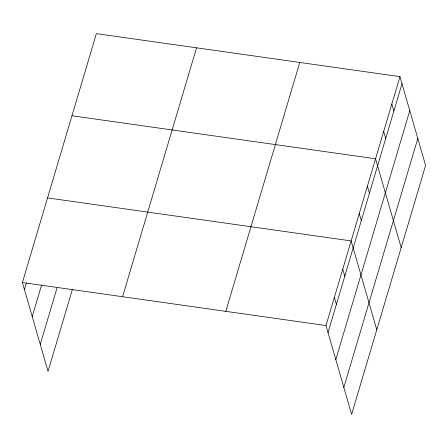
<?xml version="1.0" encoding="UTF-8"?>
<svg xmlns="http://www.w3.org/2000/svg" width="448" height="448" viewBox="0 0 448 448"><rect width="100%" height="100%" fill="white"/><g stroke="black" fill="none" stroke-linecap="round" stroke-linejoin="round"><path stroke-width="0.67" d="M72.408 289.358L48.037 371.358L22.4 282.531L96.37 33.628L399.963 76.642L425.6 165.469L351.63 414.372L325.987 325.545L399.963 76.642M24.433 289.576L26.382 283.018M32.222 316.568L41.58 285.079M40.247 344.372L57.019 287.952M122.584 296.727L196.554 47.818M225.803 311.349L299.779 62.446M328.02 332.595L401.996 83.686M335.81 359.582L409.786 110.678M343.84 387.386L417.81 138.482M71.96 115.763L375.547 158.777L401.19 247.61M47.55 197.904L351.137 240.918L376.779 329.745M22.4 282.531L325.987 325.545M391.826 104.02L393.859 111.065M383.69 131.398L385.722 138.449M367.41 186.161L369.449 193.206M359.274 213.539L361.312 220.584M342.754 269.125L344.792 276.175M334.37 297.338L336.403 304.382"/></g></svg>
